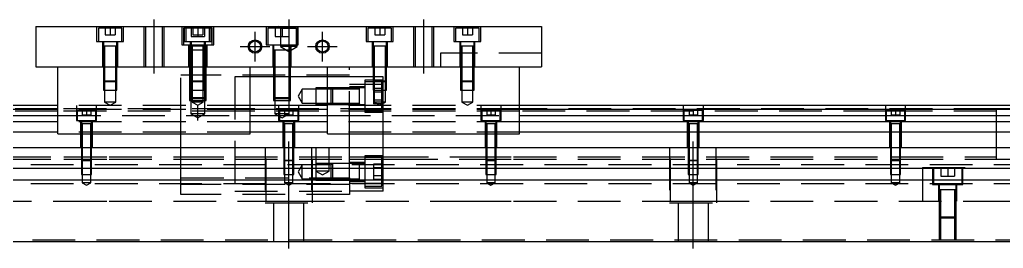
# Model space of a CAD drawing. Extents: x -12 to 733, y -286 to 102.
# Drawn here: x 180.2 to 472, y -239 to -171 of the extents above; entities that cross this region are included whole.
import ezdxf

# ---------------------------------------------------------------- set-up
doc = ezdxf.new("R2010")
doc.units = 0
doc.linetypes.add('CENTER', pattern=[50.8, 31.75, -6.35, 6.35, -6.35])
doc.linetypes.add('DASHED', pattern=[19.05, 12.7, -6.35])
doc.layers.get('0').update_dxf_attribs({"linetype": 'CONTINUOUS'})
doc.layers.add('CENTER', color=1, linetype='CENTER')

msp = doc.modelspace()

# ---------------------------------------------------------------- linework, layer by layer
at = {"color": 7, "linetype": 'CONTINUOUS'}
for p, q in [((185, -172.99), (335, -172.99)), ((185, -172.99), (185, -184.99)), ((335, -172.99), (335, -184.99)), ((231, -180.09), (230.499994, -180.09)), ((231.35, -180.09), (231, -180.09)), ((235, -180.09), (234.65, -180.09)), ((235.500006, -180.09), (235, -180.09)), ((185, -184.99), (335, -184.99)), ((191.5, -204.99), (191.5, -184.99)), ((248.5, -204.99), (248.5, -184.99)), ((271.5, -204.99), (271.5, -184.99)), ((328.5, -204.99), (328.5, -184.99)), ((191.5, -196.49), (0, -196.49)), ((191.5, -197.742272), (0, -197.742272)), ((271.5, -196.49), (248.5, -196.49)), ((271.5, -197.742272), (248.5, -197.742272)), ((520, -196.49), (328.5, -196.49)), ((520, -197.742272), (328.5, -197.742272)), ((0, -199.51668), (191.5, -199.51668)), ((248.5, -199.51668), (271.5, -199.51668)), ((328.5, -199.51668), (520, -199.51668)), ((191.5, -201.413076), (0, -201.413076)), ((271.5, -201.413076), (248.5, -201.413076)), ((520, -201.413076), (328.5, -201.413076)), ((191.5, -204.467372), (0, -204.467372)), ((191.5, -204.99), (248.5, -204.99)), ((271.5, -204.467372), (248.5, -204.467372)), ((271.5, -204.99), (328.5, -204.99)), ((520, -204.467372), (328.5, -204.467372)), ((0, -208.99), (520, -208.99)), ((520, -215.29), (0, -215.29)), ((520, -218.69), (0, -218.69)), ((281, -218.740006), (281, -218.69)), ((0, -236.99), (520, -236.99))]:
    msp.add_line(p, q, dxfattribs=at)
at = {"color": 3, "linetype": 'DASHED'}
for p, q in [((203, -172.99), (203, -177.49)), ((210.5, -173.49), (203.5, -173.49)), ((203.5, -173.49), (203.5, -177.49)), ((205.5, -173.49), (205.5, -175.49)), ((207, -173.49), (207, -175.49)), ((208.5, -173.49), (208.5, -175.49)), ((210.5, -177.49), (210.5, -173.49)), ((211, -177.49), (211, -172.99)), ((217.000006, -172.99), (217.000006, -184.99)), ((217.5, -172.99), (217.5, -184.99)), ((222.5, -184.99), (222.5, -172.99)), ((222.999994, -184.99), (222.999994, -172.99)), ((228.25, -172.99), (228.25, -178.49)), ((229.5, -173.49), (228.75, -173.49)), ((228.75, -173.49), (228.75, -178.49)), ((229, -172.99), (229, -177.49)), ((236.5, -173.49), (229.5, -173.49)), ((229.5, -173.49), (229.5, -177.49)), ((231, -173.49), (231, -175.99)), ((231.5, -173.49), (231.5, -175.49)), ((233, -173.49), (233, -175.49)), ((234.5, -173.49), (234.5, -175.49)), ((235, -173.49), (235, -175.99)), ((237.25, -173.49), (236.5, -173.49)), ((236.5, -177.49), (236.5, -173.49)), ((237, -177.49), (237, -172.99)), ((237.25, -178.49), (237.25, -173.49)), ((237.75, -178.49), (237.75, -172.99)), ((253.25, -172.99), (253.25, -178.49)), ((262.25, -173.49), (253.75, -173.49)), ((253.75, -173.49), (253.75, -178.49)), ((256, -173.49), (256, -175.99)), ((257.5, -173.49), (257, -172.99)), ((257.5, -173.49), (257.5, -178.99)), ((257.5, -173.49), (262.5, -173.49)), ((258, -173.49), (258, -175.99)), ((260, -173.49), (260, -175.99)), ((262.25, -178.49), (262.25, -173.49)), ((262.5, -173.49), (263, -172.99)), ((262.5, -178.99), (262.5, -173.49)), ((262.75, -178.49), (262.75, -172.99)), ((283, -172.99), (283, -177.49)), ((290.5, -173.49), (283.5, -173.49)), ((283.5, -173.49), (283.5, -177.49)), ((285.5, -173.49), (285.5, -175.49)), ((287, -173.49), (287, -175.49)), ((288.5, -173.49), (288.5, -175.49)), ((290.5, -177.49), (290.5, -173.49)), ((291, -177.49), (291, -172.99)), ((297.000006, -172.99), (297.000006, -184.99)), ((297.5, -172.99), (297.5, -184.99)), ((302.5, -184.99), (302.5, -172.99)), ((302.999994, -184.99), (302.999994, -172.99)), ((309, -172.99), (309, -177.49)), ((316.5, -173.49), (309.5, -173.49)), ((309.5, -173.49), (309.5, -177.49)), ((311.5, -173.49), (311.5, -175.49)), ((313, -173.49), (313, -175.49)), ((314.5, -173.49), (314.5, -175.49)), ((316.5, -177.49), (316.5, -173.49)), ((317, -177.49), (317, -172.99)), ((203, -177.49), (211, -177.49)), ((204.75, -177.49), (204.75, -184.99)), ((205, -177.49), (205, -178.89)), ((205.5, -175.49), (207, -175.49)), ((207, -175.49), (208.5, -175.49)), ((209, -178.89), (209, -177.49)), ((209.25, -184.99), (209.25, -177.49)), ((229, -177.49), (237, -177.49)), ((230.75, -177.49), (230.75, -184.99)), ((231, -175.99), (233, -175.99)), ((231, -177.49), (231, -178.89)), ((231.5, -175.49), (233, -175.49)), ((233, -175.49), (234.5, -175.49)), ((233, -175.49), (233, -175.99)), ((233, -175.99), (235, -175.99)), ((235, -178.89), (235, -177.49)), ((235.25, -184.99), (235.25, -177.49)), ((256, -175.99), (258, -175.99)), ((258, -175.99), (260, -175.99)), ((283, -177.49), (291, -177.49)), ((284.75, -177.49), (284.75, -184.99)), ((285, -177.49), (285, -178.89)), ((285.5, -175.49), (287, -175.49)), ((287, -175.49), (288.5, -175.49)), ((289, -178.89), (289, -177.49)), ((289.25, -184.99), (289.25, -177.49)), ((309, -177.49), (317, -177.49)), ((310.75, -177.49), (310.75, -184.99)), ((311, -177.49), (311, -178.89)), ((311.5, -175.49), (313, -175.49)), ((313, -175.49), (314.5, -175.49)), ((315, -178.89), (315, -177.49)), ((315.25, -184.99), (315.25, -177.49)), ((205, -178.885), (205, -178.89)), ((205, -178.89), (205.216462, -178.89)), ((205.216708, -178.89), (205, -178.89)), ((205, -178.89), (205, -178.895)), ((205, -178.89), (205, -184.99)), ((208.783332, -178.89), (205.216708, -178.89)), ((205.35, -178.89), (205.35, -184.99)), ((208.65, -184.99), (208.65, -178.89)), ((209, -178.89), (208.783332, -178.89)), ((208.783538, -178.89), (209, -178.89)), ((209, -178.89), (209, -178.885)), ((209, -178.895), (209, -178.89)), ((209, -184.99), (209, -178.89)), ((228.25, -178.49), (237.75, -178.49)), ((230.25, -178.49), (230.25, -184.99)), ((230.5, -178.49), (230.5, -180.09)), ((230.5, -180.085), (230.5, -180.09)), ((230.5, -180.09), (230.757448, -180.09)), ((230.757468, -180.09), (230.5, -180.09)), ((230.5, -180.09), (230.5, -180.095)), ((230.5, -180.09), (230.5, -184.99)), ((230.999654, -180.09), (230.757468, -180.09)), ((230.9, -180.09), (230.9, -184.99)), ((231.349616, -180.09), (230.999654, -180.09)), ((231, -178.885), (231, -178.89)), ((231, -178.89), (231.216462, -178.89)), ((231.216708, -178.89), (231, -178.89)), ((231, -178.89), (231, -184.99)), ((231, -178.89), (231, -178.895)), ((234.783332, -178.89), (231.216708, -178.89)), ((234.650424, -180.09), (231.349616, -180.09)), ((231.35, -178.89), (231.35, -184.99)), ((234.65, -184.99), (234.65, -178.89)), ((235.000386, -180.09), (234.650424, -180.09)), ((235, -178.89), (234.783332, -178.89)), ((234.783538, -178.89), (235, -178.89)), ((235, -178.89), (235, -178.885)), ((235, -184.99), (235, -178.89)), ((235, -178.895), (235, -178.89)), ((235.242552, -180.09), (235.000386, -180.09)), ((235.1, -184.99), (235.1, -180.09)), ((235.5, -180.09), (235.242552, -180.09)), ((235.242602, -180.09), (235.5, -180.09)), ((235.5, -180.09), (235.5, -178.49)), ((235.5, -180.09), (235.5, -180.085)), ((235.5, -180.095), (235.5, -180.09)), ((235.5, -184.99), (235.5, -180.09)), ((235.75, -184.99), (235.75, -178.49)), ((253.25, -178.49), (262.75, -178.49)), ((255.25, -178.49), (255.25, -184.99)), ((255.5, -178.49), (255.5, -180.09)), ((255.5, -180.085), (255.5, -180.09)), ((255.5, -180.09), (255.757448, -180.09)), ((255.757468, -180.09), (255.5, -180.09)), ((255.5, -180.09), (255.5, -184.99)), ((255.5, -180.09), (255.5, -180.095)), ((260.242552, -180.09), (255.757468, -180.09)), ((255.9, -180.09), (255.9, -184.99)), ((262.5, -178.99), (257.5, -178.99)), ((257.5, -178.99), (260, -180.433376)), ((260, -180.433376), (262.5, -178.99)), ((260.1, -184.99), (260.1, -180.09)), ((260.5, -180.09), (260.242552, -180.09)), ((260.242602, -180.09), (260.5, -180.09)), ((260.5, -180.09), (260.5, -178.49)), ((260.5, -180.09), (260.5, -180.085)), ((260.5, -184.99), (260.5, -180.09)), ((260.5, -180.095), (260.5, -180.09)), ((260.75, -184.99), (260.75, -178.49)), ((285, -178.885), (285, -178.89)), ((285, -178.89), (285.216462, -178.89)), ((285.216708, -178.89), (285, -178.89)), ((285, -178.89), (285, -178.895)), ((285, -178.89), (285, -184.99)), ((288.783332, -178.89), (285.216708, -178.89)), ((285.35, -178.89), (285.35, -184.99)), ((288.65, -184.99), (288.65, -178.89)), ((289, -178.89), (288.783332, -178.89)), ((288.783538, -178.89), (289, -178.89)), ((289, -178.89), (289, -178.885)), ((289, -178.895), (289, -178.89)), ((289, -184.99), (289, -178.89)), ((311, -178.885), (311, -178.89)), ((311, -178.89), (311.216462, -178.89)), ((311.216708, -178.89), (311, -178.89)), ((311, -178.89), (311, -178.895)), ((311, -178.89), (311, -184.99)), ((314.783332, -178.89), (311.216708, -178.89)), ((311.35, -178.89), (311.35, -184.99)), ((314.65, -184.99), (314.65, -178.89)), ((315, -178.89), (314.783332, -178.89)), ((314.783538, -178.89), (315, -178.89)), ((315, -178.89), (315, -178.885)), ((315, -178.895), (315, -178.89)), ((315, -184.99), (315, -178.89)), ((315, -180.99), (305, -180.99)), ((305, -180.99), (305, -184.99)), ((335, -180.99), (315, -180.99)), ((205, -184.99), (205, -189.14)), ((205.000006, -184.99), (205.000006, -189.140006)), ((205.35, -184.99), (205.35, -189.49)), ((208.65, -189.49), (208.65, -184.99)), ((208.999994, -189.140006), (208.999994, -184.99)), ((209, -189.14), (209, -184.99)), ((228, -200.99), (228, -184.99)), ((230.5, -184.99), (230.5, -194.09)), ((230.500006, -184.99), (230.500002, -194.09)), ((230.9, -184.99), (230.9, -194.49)), ((231, -184.99), (231, -189.14)), ((231.000006, -184.99), (231.000002, -189.14)), ((231.35, -184.99), (231.35, -189.49)), ((234.65, -189.49), (234.65, -184.99)), ((234.999998, -189.14), (234.999994, -184.99)), ((235, -189.14), (235, -184.99)), ((235.1, -194.49), (235.1, -184.99)), ((235.499998, -194.09), (235.499994, -184.99)), ((235.5, -194.09), (235.5, -184.99)), ((255.5, -184.99), (255.5, -194.09)), ((255.500006, -184.99), (255.500002, -194.09)), ((255.9, -184.99), (255.9, -194.49)), ((260.1, -194.49), (260.1, -184.99)), ((260.499998, -194.09), (260.499994, -184.99)), ((260.5, -194.09), (260.5, -184.99)), ((278, -204.99), (278, -184.99)), ((285, -184.99), (285, -189.14)), ((285.000006, -184.99), (285.000002, -189.14)), ((285.35, -184.99), (285.35, -189.49)), ((288.65, -189.49), (288.65, -184.99)), ((288.999998, -189.14), (288.999994, -184.99)), ((289, -189.14), (289, -184.99)), ((311, -184.99), (311, -189.14)), ((311.000006, -184.99), (311.000002, -189.14)), ((311.35, -184.99), (311.35, -189.49)), ((314.65, -189.49), (314.65, -184.99)), ((314.999998, -189.14), (314.999994, -184.99)), ((315, -189.14), (315, -184.99)), ((205, -189.14), (209, -189.14)), ((205, -189.14), (205.35, -189.49)), ((205.000006, -189.140006), (205.000006, -191.99)), ((208.65, -189.49), (205.35, -189.49)), ((205.35, -189.49), (205.35, -191.99)), ((208.65, -189.49), (209, -189.14)), ((208.65, -191.99), (208.65, -189.49)), ((208.999994, -191.99), (208.999994, -189.140006)), ((278, -187.49), (228, -187.49)), ((231, -189.14), (235, -189.14)), ((231, -189.14), (231.35, -189.49)), ((231.000002, -189.14), (231.000006, -191.99)), ((234.65, -189.49), (231.35, -189.49)), ((231.35, -189.49), (231.35, -191.99)), ((234.65, -189.49), (235, -189.14)), ((234.65, -191.99), (234.65, -189.49)), ((234.999994, -191.99), (234.999998, -189.14)), ((244, -187.99), (244, -221.99)), ((248.5, -187.99), (244, -187.99)), ((255.5, -187.99), (248.5, -187.99)), ((255.9, -187.99), (255.5, -187.99)), ((260.1, -187.99), (255.9, -187.99)), ((260.5, -187.99), (260.1, -187.99)), ((271.5, -187.99), (260.5, -187.99)), ((278, -187.99), (271.5, -187.99)), ((285, -187.99), (278, -187.99)), ((282.6, -188.99), (282.6, -198.49)), ((288, -188.99), (282.6, -188.99)), ((285.000006, -189.49), (282.6, -189.49)), ((285.35, -187.99), (285, -187.99)), ((285, -189.14), (289, -189.14)), ((285, -189.14), (285.35, -189.49)), ((285.000002, -189.14), (285.000006, -191.99)), ((285.35, -189.49), (285.000006, -189.49)), ((288, -187.99), (285.35, -187.99)), ((288.65, -189.49), (285.35, -189.49)), ((285.35, -189.49), (285.35, -191.99)), ((287.6, -197.99), (287.6, -189.49)), ((288, -189.49), (288, -187.99)), ((288, -190.293062), (288, -189.49)), ((288.65, -189.49), (289, -189.14)), ((288.65, -191.99), (288.65, -189.49)), ((288.999994, -191.99), (288.999998, -189.14)), ((311, -189.14), (315, -189.14)), ((311, -189.14), (311.35, -189.49)), ((311.000002, -189.14), (311.000006, -191.99)), ((314.65, -189.49), (311.35, -189.49)), ((311.35, -189.49), (311.35, -191.99)), ((314.65, -189.49), (315, -189.14)), ((314.65, -191.99), (314.65, -189.49)), ((314.999994, -191.99), (314.999998, -189.14)), ((205.000006, -191.99), (208.999994, -191.99)), ((205.35, -191.99), (205.35, -195.49)), ((208.65, -195.49), (208.65, -191.99)), ((231.000006, -191.99), (234.999994, -191.99)), ((231.35, -191.99), (231.35, -195.49)), ((234.65, -195.49), (234.65, -191.99)), ((264, -191.64), (262.787564, -193.74)), ((264, -195.84), (264, -191.64)), ((268, -191.64), (264, -191.64)), ((268, -191.240006), (268, -196.239994)), ((271.5, -191.240006), (268, -191.240006)), ((272.6, -191.64), (268, -191.64)), ((272.999994, -191.240006), (271.5, -191.240006)), ((273, -191.24), (272.6, -191.64)), ((272.6, -195.84), (272.6, -191.64)), ((278, -191.64), (272.6, -191.64)), ((278, -191.240006), (272.999994, -191.240006)), ((273, -191.24), (273, -196.24)), ((278, -191.24), (273, -191.24)), ((285.000006, -190.293062), (278, -190.293062)), ((282.6, -190.99), (278, -190.99)), ((281, -191.24), (278, -191.24)), ((281, -191.64), (278, -191.64)), ((281, -191.24), (280.995, -191.24)), ((281, -191.497468), (281, -191.24)), ((281.005, -191.24), (281, -191.24)), ((282.6, -191.24), (281, -191.24)), ((281, -193.589954), (281, -191.497468)), ((288, -190.293062), (285.000006, -190.293062)), ((285.000006, -191.99), (288.999994, -191.99)), ((285.1, -191.430598), (285.1, -192.5853)), ((287.6, -191.430598), (285.1, -191.430598)), ((287.6, -192.5853), (285.1, -192.5853)), ((285.1, -192.5853), (285.1, -194.8947)), ((285.35, -191.99), (285.35, -195.49)), ((288, -200.99), (288, -190.293062)), ((288.65, -195.49), (288.65, -191.99)), ((311.000006, -191.99), (314.999994, -191.99)), ((311.35, -191.99), (311.35, -195.49)), ((314.65, -195.49), (314.65, -191.99)), ((208.65, -195.49), (205.35, -195.49)), ((205.35, -195.49), (207, -196.442628)), ((207, -196.442628), (208.65, -195.49)), ((230.5, -194.09), (235.5, -194.09)), ((230.5, -194.09), (230.9, -194.49)), ((230.500002, -194.09), (230.500006, -194.99)), ((230.500006, -194.99), (235.499994, -194.99)), ((235.1, -194.49), (230.9, -194.49)), ((230.9, -194.49), (230.9, -194.99)), ((230.9, -194.99), (230.9, -198.99)), ((234.65, -195.49), (231.35, -195.49)), ((231.35, -195.49), (233, -196.442628)), ((233, -196.442628), (234.65, -195.49)), ((235.1, -194.49), (235.5, -194.09)), ((235.1, -194.99), (235.1, -194.49)), ((235.1, -198.99), (235.1, -194.99)), ((235.499994, -194.99), (235.499998, -194.09)), ((255.5, -194.09), (260.5, -194.09)), ((255.5, -194.09), (255.9, -194.49)), ((255.500002, -194.09), (255.500006, -194.99)), ((255.500006, -194.99), (260.499994, -194.99)), ((260.1, -194.49), (255.9, -194.49)), ((255.9, -194.49), (255.9, -194.99)), ((255.9, -194.99), (255.9, -198.99)), ((260.1, -194.49), (260.5, -194.09)), ((260.1, -194.99), (260.1, -194.49)), ((260.1, -198.99), (260.1, -194.99)), ((260.499994, -194.99), (260.499998, -194.09)), ((262.787564, -193.74), (264, -195.84)), ((281, -193.94002), (281, -193.589954)), ((281, -195.982552), (281, -193.94002)), ((287.6, -194.8947), (285.1, -194.8947)), ((285.1, -194.8947), (285.1, -196.049402)), ((288.65, -195.49), (285.35, -195.49)), ((285.35, -195.49), (287, -196.442628)), ((287, -196.442628), (288.65, -195.49)), ((314.65, -195.49), (311.35, -195.49)), ((311.35, -195.49), (313, -196.442628)), ((313, -196.442628), (314.65, -195.49)), ((191.5, -197.49), (40.5, -197.49)), ((191.5, -198.24), (82.75, -198.24)), ((248.5, -196.49), (191.5, -196.49)), ((244, -197.49), (191.5, -197.49)), ((248.5, -197.742272), (191.5, -197.742272)), ((244, -198.24), (191.5, -198.24)), ((197, -196.49), (197, -200.99)), ((202.75, -197.99), (197.25, -197.99)), ((197.25, -197.99), (197.25, -200.99)), ((198.75, -197.99), (198.75, -199.29)), ((200, -197.99), (200, -199.29)), ((201.25, -197.99), (201.25, -199.29)), ((202.75, -200.99), (202.75, -197.99)), ((203, -200.99), (203, -196.49)), ((233, -200.99), (233, -196.49)), ((288, -197.49), (244, -197.49)), ((288, -198.24), (244, -198.24)), ((257, -196.49), (257, -200.99)), ((262.75, -197.99), (257.25, -197.99)), ((257.25, -197.99), (257.25, -200.99)), ((258.75, -197.99), (258.75, -199.29)), ((260, -197.99), (260, -199.29)), ((261.25, -197.99), (261.25, -199.29)), ((262.75, -200.99), (262.75, -197.99)), ((263, -200.99), (263, -196.49)), ((264, -195.84), (268, -195.84)), ((268, -195.84), (272.6, -195.84)), ((268, -196.239994), (273, -196.239994)), ((328.5, -196.49), (271.5, -196.49)), ((328.5, -197.742272), (271.5, -197.742272)), ((272.6, -195.84), (273, -196.24)), ((272.6, -195.84), (278, -195.84)), ((273, -196.239994), (278, -196.239994)), ((273, -196.24), (278, -196.239998)), ((278, -195.84), (281, -195.84)), ((278, -196.239998), (281.005, -196.24)), ((280.995, -196.24), (282.6, -196.24)), ((281, -196.24), (281, -195.982552)), ((281, -195.982602), (281, -196.24)), ((282.6, -197.99), (288, -197.99)), ((287.6, -196.049402), (285.1, -196.049402)), ((328.5, -197.49), (288, -197.49)), ((328.5, -198.24), (288, -198.24)), ((317, -196.49), (317, -200.99)), ((322.75, -197.99), (317.25, -197.99)), ((317.25, -197.99), (317.25, -200.99)), ((318.75, -197.99), (318.75, -199.29)), ((320, -197.99), (320, -199.29)), ((321.25, -197.99), (321.25, -199.29)), ((322.75, -200.99), (322.75, -197.99)), ((323, -200.99), (323, -196.49)), ((470, -197.49), (328.5, -197.49)), ((437.25, -198.24), (328.5, -198.24)), ((377, -196.49), (377, -200.99)), ((382.75, -197.99), (377.25, -197.99)), ((377.25, -197.99), (377.25, -200.99)), ((378.75, -197.99), (378.75, -199.29)), ((380, -197.99), (380, -199.29)), ((381.25, -197.99), (381.25, -199.29)), ((382.75, -200.99), (382.75, -197.99)), ((383, -200.99), (383, -196.49)), ((437, -196.49), (437, -200.99)), ((442.75, -197.99), (437.25, -197.99)), ((437.25, -197.99), (437.25, -200.99)), ((442.75, -198.24), (437.25, -198.24)), ((438.75, -197.99), (438.75, -199.29)), ((440, -197.99), (440, -199.29)), ((441.25, -197.99), (441.25, -199.29)), ((442.75, -200.99), (442.75, -197.99)), ((470, -198.24), (442.75, -198.24)), ((443, -200.99), (443, -196.49)), ((470, -197.49), (469.995, -197.49)), ((470, -198.038872), (470, -197.49)), ((470.005, -197.49), (470, -197.49)), ((475, -197.49), (470, -197.49)), ((470, -204.789934), (470, -198.038872)), ((191.5, -199.51668), (248.5, -199.51668)), ((197, -200.99), (203, -200.99)), ((198.25, -200.99), (198.25, -208.99)), ((198.5, -200.99), (198.5, -201.99)), ((198.75, -199.29), (200, -199.29)), ((200, -199.29), (201.25, -199.29)), ((201.5, -201.99), (201.5, -200.99)), ((201.75, -208.99), (201.75, -200.99)), ((228, -204.99), (228, -200.99)), ((235.1, -198.99), (230.9, -198.99)), ((230.9, -198.99), (233, -200.202436)), ((233, -200.202436), (235.1, -198.99)), ((260.1, -198.99), (255.9, -198.99)), ((255.9, -198.99), (258, -200.202436)), ((257, -200.99), (263, -200.99)), ((258, -200.202436), (260.1, -198.99)), ((258.25, -200.99), (258.25, -208.99)), ((258.5, -200.99), (258.5, -201.99)), ((258.75, -199.29), (260, -199.29)), ((260, -199.29), (261.25, -199.29)), ((261.5, -201.99), (261.5, -200.99)), ((261.75, -208.99), (261.75, -200.99)), ((271.5, -199.51668), (328.5, -199.51668)), ((282.6, -198.49), (288, -198.49)), ((288, -204.99), (288, -200.99)), ((317, -200.99), (323, -200.99)), ((318.25, -200.99), (318.25, -208.99)), ((318.5, -200.99), (318.5, -201.99)), ((318.75, -199.29), (320, -199.29)), ((320, -199.29), (321.25, -199.29)), ((321.5, -201.99), (321.5, -200.99)), ((321.75, -208.99), (321.75, -200.99)), ((377, -200.99), (383, -200.99)), ((378.25, -200.99), (378.25, -208.99)), ((378.5, -200.99), (378.5, -201.99)), ((378.75, -199.29), (380, -199.29)), ((380, -199.29), (381.25, -199.29)), ((381.5, -201.99), (381.5, -200.99)), ((381.75, -208.99), (381.75, -200.99)), ((437, -200.99), (443, -200.99)), ((438.25, -200.99), (438.25, -208.99)), ((438.5, -200.99), (438.5, -201.99)), ((438.75, -199.29), (440, -199.29)), ((440, -199.29), (441.25, -199.29)), ((441.5, -201.99), (441.5, -200.99)), ((441.75, -208.99), (441.75, -200.99)), ((248.5, -201.413076), (191.5, -201.413076)), ((198.5, -201.985), (198.5, -201.99)), ((198.624678, -201.99), (198.5, -201.99)), ((198.5, -201.99), (198.5, -208.99)), ((198.5, -201.99), (198.5, -201.995)), ((199.998804, -201.99), (198.624678, -201.99)), ((198.75, -201.99), (198.75, -208.99)), ((201.37533, -201.99), (199.998804, -201.99)), ((201.25, -208.99), (201.25, -201.99)), ((201.5, -201.99), (201.37533, -201.99)), ((201.5, -201.99), (201.5, -201.985)), ((201.5, -208.99), (201.5, -201.99)), ((201.5, -201.995), (201.5, -201.99)), ((258.5, -201.985), (258.5, -201.99)), ((258.624678, -201.99), (258.5, -201.99)), ((258.5, -201.99), (258.5, -208.99)), ((258.5, -201.99), (258.5, -201.995)), ((259.998804, -201.99), (258.624678, -201.99)), ((258.75, -201.99), (258.75, -208.99)), ((261.37533, -201.99), (259.998804, -201.99)), ((261.25, -208.99), (261.25, -201.99)), ((261.5, -201.99), (261.37533, -201.99)), ((261.5, -201.99), (261.5, -201.985)), ((261.5, -208.99), (261.5, -201.99)), ((261.5, -201.995), (261.5, -201.99)), ((328.5, -201.413076), (271.5, -201.413076)), ((318.5, -201.985), (318.5, -201.99)), ((318.624678, -201.99), (318.5, -201.99)), ((318.5, -201.99), (318.5, -208.99)), ((318.5, -201.99), (318.5, -201.995)), ((319.998804, -201.99), (318.624678, -201.99)), ((318.75, -201.99), (318.75, -208.99)), ((321.37533, -201.99), (319.998804, -201.99)), ((321.25, -208.99), (321.25, -201.99)), ((321.5, -201.99), (321.37533, -201.99)), ((321.5, -201.99), (321.5, -201.985)), ((321.5, -208.99), (321.5, -201.99)), ((321.5, -201.995), (321.5, -201.99)), ((378.5, -201.985), (378.5, -201.99)), ((378.624678, -201.99), (378.5, -201.99)), ((378.5, -201.99), (378.5, -208.99)), ((378.5, -201.99), (378.5, -201.995)), ((379.998804, -201.99), (378.624678, -201.99)), ((378.75, -201.99), (378.75, -208.99)), ((381.37533, -201.99), (379.998804, -201.99)), ((381.25, -208.99), (381.25, -201.99)), ((381.5, -201.99), (381.37533, -201.99)), ((381.5, -201.99), (381.5, -201.985)), ((381.5, -208.99), (381.5, -201.99)), ((381.5, -201.995), (381.5, -201.99)), ((438.5, -201.985), (438.5, -201.99)), ((438.624678, -201.99), (438.5, -201.99)), ((438.5, -201.99), (438.5, -201.995)), ((438.5, -201.99), (438.5, -208.99)), ((439.998804, -201.99), (438.624678, -201.99)), ((438.75, -201.99), (438.75, -208.99)), ((441.37533, -201.99), (439.998804, -201.99)), ((441.25, -208.99), (441.25, -201.99)), ((441.5, -201.99), (441.37533, -201.99)), ((441.5, -201.99), (441.5, -201.985)), ((441.5, -201.995), (441.5, -201.99)), ((441.5, -208.99), (441.5, -201.99)), ((248.5, -204.467372), (191.5, -204.467372)), ((228, -208.99), (228, -204.99)), ((328.5, -204.467372), (271.5, -204.467372)), ((278, -208.99), (278, -204.99)), ((288, -208.99), (288, -204.99)), ((470, -205.190056), (470, -204.789934)), ((470, -208.99023), (470, -205.190056)), ((198.5, -208.99), (198.5, -212.74)), ((198.500006, -208.99), (198.500002, -212.74)), ((198.75, -208.99), (198.75, -212.99)), ((201.25, -212.99), (201.25, -208.99)), ((201.499998, -212.74), (201.499994, -208.99)), ((201.5, -212.74), (201.5, -208.99)), ((228, -215.29), (228, -208.99)), ((253, -208.99), (253, -225.49)), ((253.291796, -224.99), (253.291796, -208.99)), ((258.5, -208.99), (258.5, -212.74)), ((258.500006, -208.99), (258.500002, -212.74)), ((258.75, -208.99), (258.75, -212.99)), ((261.25, -212.99), (261.25, -208.99)), ((261.499998, -212.74), (261.499994, -208.99)), ((261.5, -212.74), (261.5, -208.99)), ((266.708204, -208.99), (266.708204, -224.99)), ((267, -225.49), (267, -208.99)), ((268, -208.99), (268, -215.99)), ((272, -215.99), (272, -208.99)), ((278, -215.29), (278, -208.99)), ((288, -215.29), (288, -208.99)), ((318.5, -208.99), (318.5, -212.74)), ((318.500006, -208.99), (318.500002, -212.74)), ((318.75, -208.99), (318.75, -212.99)), ((321.25, -212.99), (321.25, -208.99)), ((321.499998, -212.74), (321.499994, -208.99)), ((321.5, -212.74), (321.5, -208.99)), ((373, -208.99), (373, -225.49)), ((373.291796, -224.99), (373.291796, -208.99)), ((378.5, -208.99), (378.5, -212.74)), ((378.500006, -208.99), (378.500002, -212.74)), ((378.75, -208.99), (378.75, -212.99)), ((381.25, -212.99), (381.25, -208.99)), ((381.499998, -212.74), (381.499994, -208.99)), ((381.5, -212.74), (381.5, -208.99)), ((386.708204, -208.99), (386.708204, -224.99)), ((387, -225.49), (387, -208.99)), ((438.5, -208.99), (438.5, -212.74)), ((438.500006, -208.99), (438.500006, -212.740006)), ((438.75, -208.99), (438.75, -212.99)), ((441.25, -212.99), (441.25, -208.99)), ((441.499994, -212.740006), (441.499994, -208.99)), ((441.5, -212.74), (441.5, -208.99)), ((470, -211.940962), (470, -208.99023)), ((81.5, -211.74), (193.291796, -211.74)), ((81.5, -212.49), (193.291796, -212.49)), ((193.291796, -211.74), (206.708204, -211.74)), ((193.291796, -212.49), (206.708204, -212.49)), ((198.5, -212.74), (201.5, -212.74)), ((198.5, -212.74), (198.75, -212.99)), ((198.500002, -212.74), (198.500006, -215.29)), ((201.25, -212.99), (198.75, -212.99)), ((198.75, -212.99), (198.75, -216.99)), ((201.25, -212.99), (201.5, -212.74)), ((201.25, -216.99), (201.25, -212.99)), ((201.499994, -215.29), (201.499998, -212.74)), ((206.708204, -211.74), (228, -211.74)), ((206.708204, -212.49), (228, -212.49)), ((228, -211.74), (244, -211.74)), ((228, -212.49), (244, -212.49)), ((244, -211.74), (278, -211.74)), ((244, -212.489994), (278, -212.489994)), ((244, -212.49), (278, -212.49)), ((258.5, -212.74), (261.5, -212.74)), ((258.5, -212.74), (258.75, -212.99)), ((258.500002, -212.74), (258.500006, -215.29)), ((261.25, -212.99), (258.75, -212.99)), ((258.75, -212.99), (258.75, -216.99)), ((261.25, -212.99), (261.5, -212.74)), ((261.25, -216.99), (261.25, -212.99)), ((261.499994, -215.29), (261.499998, -212.74)), ((278, -211.74), (288, -211.74)), ((278, -212.489994), (282.6, -212.489994)), ((278, -212.49), (282.6, -212.49)), ((282.6, -211.49), (282.6, -220.99)), ((288, -211.49), (282.6, -211.49)), ((287.6, -211.99), (282.6, -211.99)), ((282.6, -212.489994), (287.6, -212.489994)), ((282.6, -212.49), (287.6, -212.49)), ((287.6, -215.29), (287.6, -211.99)), ((287.6, -212.489994), (288, -212.489994)), ((287.6, -212.49), (288, -212.49)), ((288, -211.74), (288.5, -211.74)), ((288, -212.49), (288.5, -212.49)), ((288.5, -211.74), (288.75, -211.74)), ((288.5, -212.49), (288.75, -212.49)), ((288.75, -211.74), (313.291796, -211.74)), ((288.75, -212.49), (291.25, -212.49)), ((291.25, -212.49), (291.5, -212.49)), ((291.5, -212.49), (313.291796, -212.49)), ((313.291796, -211.74), (326.708204, -211.74)), ((313.291796, -212.49), (326.708204, -212.49)), ((318.5, -212.74), (321.5, -212.74)), ((318.5, -212.74), (318.75, -212.99)), ((318.500002, -212.74), (318.500006, -215.29)), ((321.25, -212.99), (318.75, -212.99)), ((318.75, -212.99), (318.75, -216.99)), ((321.25, -212.99), (321.5, -212.74)), ((321.25, -216.99), (321.25, -212.99)), ((321.499994, -215.29), (321.499998, -212.74)), ((326.708204, -211.74), (438.5, -211.74)), ((326.708204, -212.49), (438.5, -212.49)), ((378.5, -212.74), (381.5, -212.74)), ((378.5, -212.74), (378.75, -212.99)), ((378.500002, -212.74), (378.500006, -215.29)), ((381.25, -212.99), (378.75, -212.99)), ((378.75, -212.99), (378.75, -216.99)), ((381.25, -212.99), (381.5, -212.74)), ((381.25, -216.99), (381.25, -212.99)), ((381.499994, -215.29), (381.499998, -212.74)), ((438.5, -211.74), (438.75, -211.74)), ((438.5, -212.49), (438.75, -212.49)), ((438.5, -212.74), (441.5, -212.74)), ((438.5, -212.74), (438.75, -212.99)), ((438.500006, -212.740006), (438.500006, -215.29)), ((438.75, -211.74), (441.25, -211.74)), ((438.75, -212.49), (441.25, -212.49)), ((441.25, -212.99), (438.75, -212.99)), ((438.75, -212.99), (438.75, -216.99)), ((441.25, -211.74), (441.5, -211.74)), ((441.25, -212.49), (441.5, -212.49)), ((441.25, -212.99), (441.5, -212.74)), ((441.25, -216.99), (441.25, -212.99)), ((441.499994, -215.29), (441.499994, -212.740006)), ((441.5, -211.74), (463.291796, -211.74)), ((441.5, -212.49), (463.291796, -212.49)), ((463.291796, -211.74), (470, -211.74)), ((463.291796, -212.49), (470, -212.49)), ((469.995, -212.49), (470, -212.49)), ((470, -212.489332), (470, -211.940962)), ((470, -212.49), (470, -212.489332)), ((470, -212.49), (470.005, -212.49)), ((470, -212.49), (475, -212.49)), ((520, -214.14), (0, -214.14)), ((198.500006, -215.29), (198.500006, -216.99)), ((201.499994, -216.99), (201.499994, -215.29)), ((228, -217.99), (228, -215.29)), ((258.500006, -215.29), (258.500006, -216.99)), ((261.499994, -216.99), (261.499994, -215.29)), ((264, -214.14), (262.787564, -216.24)), ((264, -218.34), (264, -214.14)), ((268, -213.740006), (268, -218.739994)), ((273, -213.740006), (268, -213.740006)), ((273, -213.74), (272.6, -214.14)), ((272.6, -218.34), (272.6, -214.14)), ((273, -213.74), (273, -218.74)), ((278, -213.74), (273, -213.74)), ((278, -213.740006), (273, -213.740006)), ((282.6, -213.49), (278, -213.49)), ((281, -213.74), (278, -213.74)), ((278, -217.99), (278, -215.29)), ((281, -213.74), (280.995, -213.74)), ((281, -213.997468), (281, -213.74)), ((281.005, -213.74), (281, -213.74)), ((282.6, -213.74), (281, -213.74)), ((281, -215.28994), (281, -213.997468)), ((281, -216.089954), (281, -215.28994)), ((285.1, -213.930598), (285.1, -215.0853)), ((287.6, -213.930598), (285.1, -213.930598)), ((287.6, -215.0853), (285.1, -215.0853)), ((285.1, -215.0853), (285.1, -217.3947)), ((287.6, -218.69), (287.6, -215.29)), ((288, -218.69), (288, -215.29)), ((318.500006, -215.29), (318.500006, -216.99)), ((321.499994, -216.99), (321.499994, -215.29)), ((378.500006, -215.29), (378.500006, -216.99)), ((381.499994, -216.99), (381.499994, -215.29)), ((438.500006, -215.29), (438.500006, -216.99)), ((441.499994, -216.99), (441.499994, -215.29)), ((448, -214.99), (448, -215.29)), ((448, -214.99), (463, -214.99)), ((448, -215.29), (448, -218.69)), ((451, -214.99), (451, -219.99)), ((451.25, -214.99), (451.25, -215.29)), ((451.25, -215.29), (451.25, -218.69)), ((453.5, -214.99), (453.5, -217.49)), ((455.5, -214.99), (455.5, -217.49)), ((457.5, -214.99), (457.5, -217.49)), ((459.75, -215.29), (459.75, -214.99)), ((459.75, -218.69), (459.75, -215.29)), ((460, -219.99), (460, -214.99)), ((198.500006, -216.99), (201.499994, -216.99)), ((198.75, -216.99), (198.75, -219.49)), ((201.25, -219.49), (201.25, -216.99)), ((228, -217.99), (278, -217.99)), ((228, -218.69), (228, -217.99)), ((228, -222.99), (228, -218.69)), ((258.500006, -216.99), (261.499994, -216.99)), ((258.75, -216.99), (258.75, -219.49)), ((261.25, -219.49), (261.25, -216.99)), ((262.787564, -216.24), (264, -218.34)), ((264, -218.34), (268, -218.34)), ((272, -215.99), (268, -215.99)), ((268, -215.99), (270, -217.1447)), ((268, -218.34), (272.6, -218.34)), ((268, -218.739994), (273, -218.739994)), ((270, -217.1447), (272, -215.99)), ((272.6, -218.34), (278, -218.34)), ((272.6, -218.34), (273, -218.74)), ((273, -218.739994), (278, -218.739994)), ((273, -218.74), (278, -218.739998)), ((278, -217.99), (278, -218.69)), ((278, -218.34), (281, -218.34)), ((278, -218.69), (278, -222.99)), ((278, -218.739998), (281.005, -218.74)), ((280.995, -218.74), (282.6, -218.74)), ((281, -216.44002), (281, -216.089954)), ((281, -218.482552), (281, -216.44002)), ((281, -218.69059), (281, -218.482552)), ((281, -218.74), (281, -218.69059)), ((285.1, -217.3947), (285.1, -218.549402)), ((287.6, -217.3947), (285.1, -217.3947)), ((287.6, -218.549402), (285.1, -218.549402)), ((287.6, -220.49), (287.6, -218.69)), ((288, -219.686938), (288, -218.69)), ((318.500006, -216.99), (321.499994, -216.99)), ((318.75, -216.99), (318.75, -219.49)), ((321.25, -219.49), (321.25, -216.99)), ((378.500006, -216.99), (381.499994, -216.99)), ((378.75, -216.99), (378.75, -219.49)), ((381.25, -219.49), (381.25, -216.99)), ((438.500006, -216.99), (441.499994, -216.99)), ((438.75, -216.99), (438.75, -219.49)), ((441.25, -219.49), (441.25, -216.99)), ((448, -218.69), (448, -224.99)), ((451.25, -218.69), (451.25, -219.99)), ((453.5, -217.49), (455.5, -217.49)), ((455.5, -217.49), (457.5, -217.49)), ((459.75, -219.99), (459.75, -218.69)), ((520, -219.84), (0, -219.84)), ((201.25, -219.49), (198.75, -219.49)), ((198.75, -219.49), (200, -220.211688)), ((200, -220.211688), (201.25, -219.49)), ((278, -219.998332), (228, -219.998332)), ((261.25, -219.49), (258.75, -219.49)), ((258.75, -219.49), (260, -220.211688)), ((260, -220.211688), (261.25, -219.49)), ((278, -218.99), (282.6, -218.99)), ((288, -219.686938), (278, -219.686938)), ((282.6, -220.49), (287.6, -220.49)), ((282.6, -220.99), (288, -220.99)), ((288, -221.99), (288, -219.686938)), ((321.25, -219.49), (318.75, -219.49)), ((318.75, -219.49), (320, -220.211688)), ((320, -220.211688), (321.25, -219.49)), ((381.25, -219.49), (378.75, -219.49)), ((378.75, -219.49), (380, -220.211688)), ((380, -220.211688), (381.25, -219.49)), ((441.25, -219.49), (438.75, -219.49)), ((438.75, -219.49), (440, -220.211688)), ((440, -220.211688), (441.25, -219.49)), ((451, -219.99), (460, -219.99)), ((452.75, -219.99), (452.75, -224.99)), ((453, -219.99), (453, -221.595)), ((453, -221.585), (453, -224.99)), ((453, -221.59), (453.257448, -221.59)), ((453.257468, -221.59), (453, -221.59)), ((457.742552, -221.59), (453.257468, -221.59)), ((453.4, -221.59), (453.4, -224.99)), ((457.6, -224.99), (457.6, -221.59)), ((458, -221.59), (457.742552, -221.59)), ((457.742602, -221.59), (458, -221.59)), ((458, -221.595), (458, -219.99)), ((458, -224.99), (458, -221.585)), ((458.25, -224.99), (458.25, -219.99)), ((278, -222.99), (228, -222.99)), ((244, -221.99), (278, -221.99)), ((288, -221.99), (278, -221.99)), ((56.708204, -224.99), (193.291796, -224.99)), ((193.291796, -224.99), (206.708204, -224.99)), ((206.708204, -224.99), (313.291796, -224.99)), ((253, -225.49), (267, -225.49)), ((253.291796, -224.99), (266.708204, -224.99)), ((255.5, -225.49), (255.5, -236.99)), ((264.5, -236.99), (264.5, -225.49)), ((313.291796, -224.99), (326.708204, -224.99)), ((326.708204, -224.99), (463.291796, -224.99)), ((373, -225.49), (387, -225.49)), ((373.291796, -224.99), (386.708204, -224.99)), ((375.5, -225.49), (375.5, -236.99)), ((384.5, -236.99), (384.5, -225.49)), ((453, -224.99), (453, -229.59)), ((453.000006, -224.99), (453.000002, -229.59)), ((453.4, -224.99), (453.4, -229.99)), ((457.6, -229.99), (457.6, -224.99)), ((457.999998, -229.59), (457.999994, -224.99)), ((458, -229.59), (458, -224.99)), ((463.291796, -224.99), (476.708204, -224.99)), ((453, -229.59), (458, -229.59)), ((453, -229.59), (453.4, -229.99)), ((453.000002, -229.59), (453.000006, -236.49)), ((457.6, -229.99), (453.4, -229.99)), ((453.4, -229.99), (453.4, -236.49)), ((457.6, -229.99), (458, -229.59)), ((457.6, -236.49), (457.6, -229.99)), ((457.999994, -236.49), (457.999998, -229.59)), ((12.499994, -236.49), (520, -236.49))]:
    msp.add_line(p, q, dxfattribs=at)
at = {"color": 3, "linetype": 'CONTINUOUS'}
for centre in [(250, -178.99), (270, -178.99)]:
    msp.add_circle(centre, 2, dxfattribs=at)
at = {"color": 7, "linetype": 'CONTINUOUS'}
for centre in [(250, -178.99), (270, -178.99)]:
    msp.add_circle(centre, 1.65, dxfattribs=at)
at = {"layer": 'CENTER', "color": 1, "linetype": 'CENTER'}
for p, q in [((220, -170.99), (220, -186.99)), ((260, -170.99), (260, -182.433376)), ((300, -170.99), (300, -186.99)), ((250, -183.39), (250, -174.59)), ((270, -183.39), (270, -174.59)), ((245.6, -178.99), (254.4, -178.99)), ((265.6, -178.99), (274.4, -178.99)), ((260, -238.99), (260, -206.99)), ((380, -238.99), (380, -206.99))]:
    msp.add_line(p, q, dxfattribs=at)

doc.saveas('drawing.dxf')
